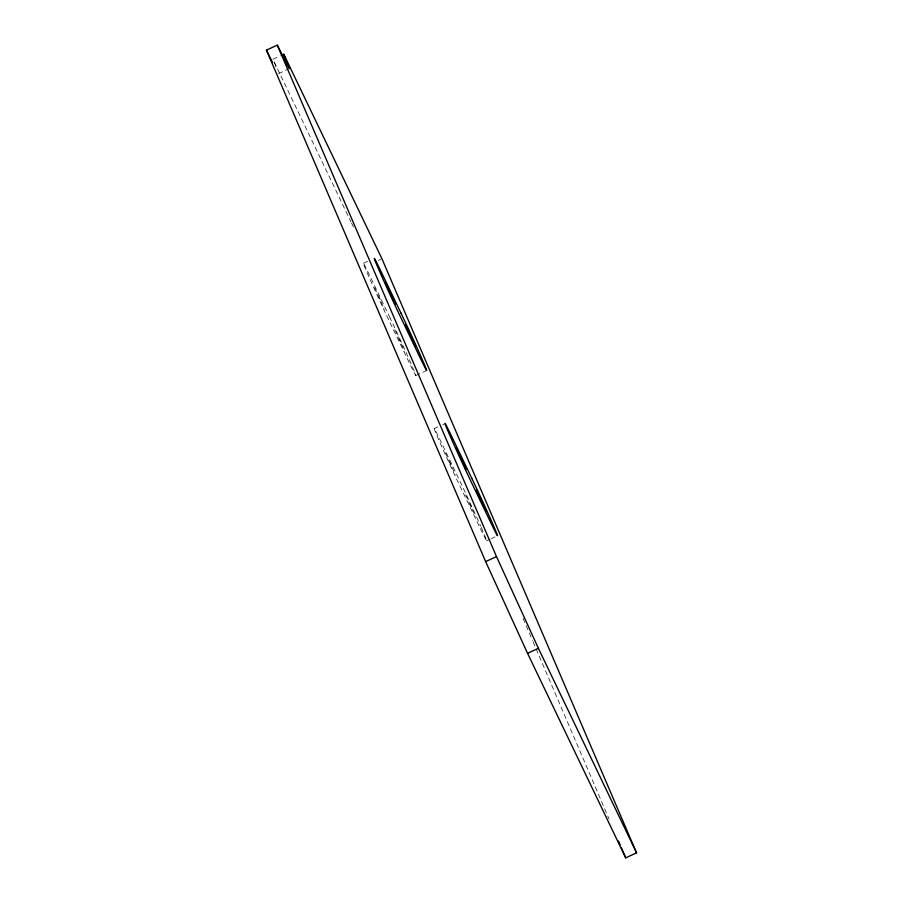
<?xml version="1.0" encoding="UTF-8"?>
<svg xmlns="http://www.w3.org/2000/svg" width="903" height="903" viewBox="0 0 903 903"><rect width="100%" height="100%" fill="white"/><g stroke="black" fill="none" stroke-linecap="round" stroke-linejoin="round"><path stroke-width="0.68" stroke-dasharray="4.51 3.39" d="M272.92 59.248L280.167 55.918M278.361 73.696L288.012 69.26M363.48 263.27L368.3 261.046M378.323 260.448L380.739 259.342M415.741 375.546L426.6 370.557M434.298 428.519L437.921 426.859M442.752 424.636L445.168 423.53M486.57 540.807L490.182 539.136M491.39 538.583L495.013 536.924M378.763 297.335L380.287 299.48M398.923 339.347L400.458 341.492M449.581 462.584L451.116 464.729M469.752 504.596L471.276 506.741M274.14 61.788L350.962 221.856M351.572 223.12L353.4 226.935M394.746 329.606L404.623 351.233M374.587 287.594L384.464 309.21M465.576 494.855L475.452 516.482M445.416 452.843L455.293 474.47M523.074 618.408L532.51 640.408M533.063 641.706L609.062 819.021M274.41 62.838L277.368 70.016M481.231 527.476A38.852 0.813 65.3 0 1 480.103 528.052L459.943 486.028A38.852 0.813 65.3 0 1 437.244 436.341A38.852 0.813 65.3 0 1 440.766 441.274L460.925 483.286A38.852 0.813 65.3 0 1 480.689 526.257M390.096 318.037L369.937 276.025A38.852 0.813 65.3 0 0 366.415 271.092A38.852 0.813 65.3 0 0 389.114 320.779L409.285 362.792A38.852 0.813 65.3 0 0 412.795 367.724A38.852 0.813 65.3 0 0 390.096 318.037"/><path stroke-width="1.35" d="M283.79 54.259L381.946 258.777L636.57 852.861L625.7 857.85L527.544 653.32L485.645 561.598L266.43 50.139L277.3 45.15L289.22 68.696L283.79 54.259L281.375 55.365M485.645 561.598L496.503 556.598L277.3 45.15M527.544 653.32L538.402 648.331L496.503 556.598M389.622 292.335L391.146 294.48M409.781 334.358L411.316 336.503M460.451 457.595L461.975 459.74M480.61 499.607L482.146 501.752M266.43 50.139L272.525 62.567M538.402 648.331L636.57 852.861M405.616 324.617L415.493 346.233M385.446 282.605L395.322 304.221M476.434 489.866L486.311 511.493M456.275 447.854L466.151 469.47M618.487 841.02L620.158 844.903M621.264 847.499L625.7 857.85M400.955 313.048L380.795 271.035A38.852 0.813 65.3 0 0 377.285 266.103A38.852 0.813 65.3 0 0 399.973 315.79L420.143 357.802A38.852 0.813 65.3 0 0 423.654 362.735A38.852 0.813 65.3 0 0 400.955 313.048M471.784 478.297L451.624 436.284A38.852 0.813 65.3 0 0 448.102 431.352A38.852 0.813 65.3 0 0 470.802 481.039L490.972 523.051A38.852 0.813 65.3 0 0 494.483 527.984A38.852 0.813 65.3 0 0 471.784 478.297"/></g></svg>
